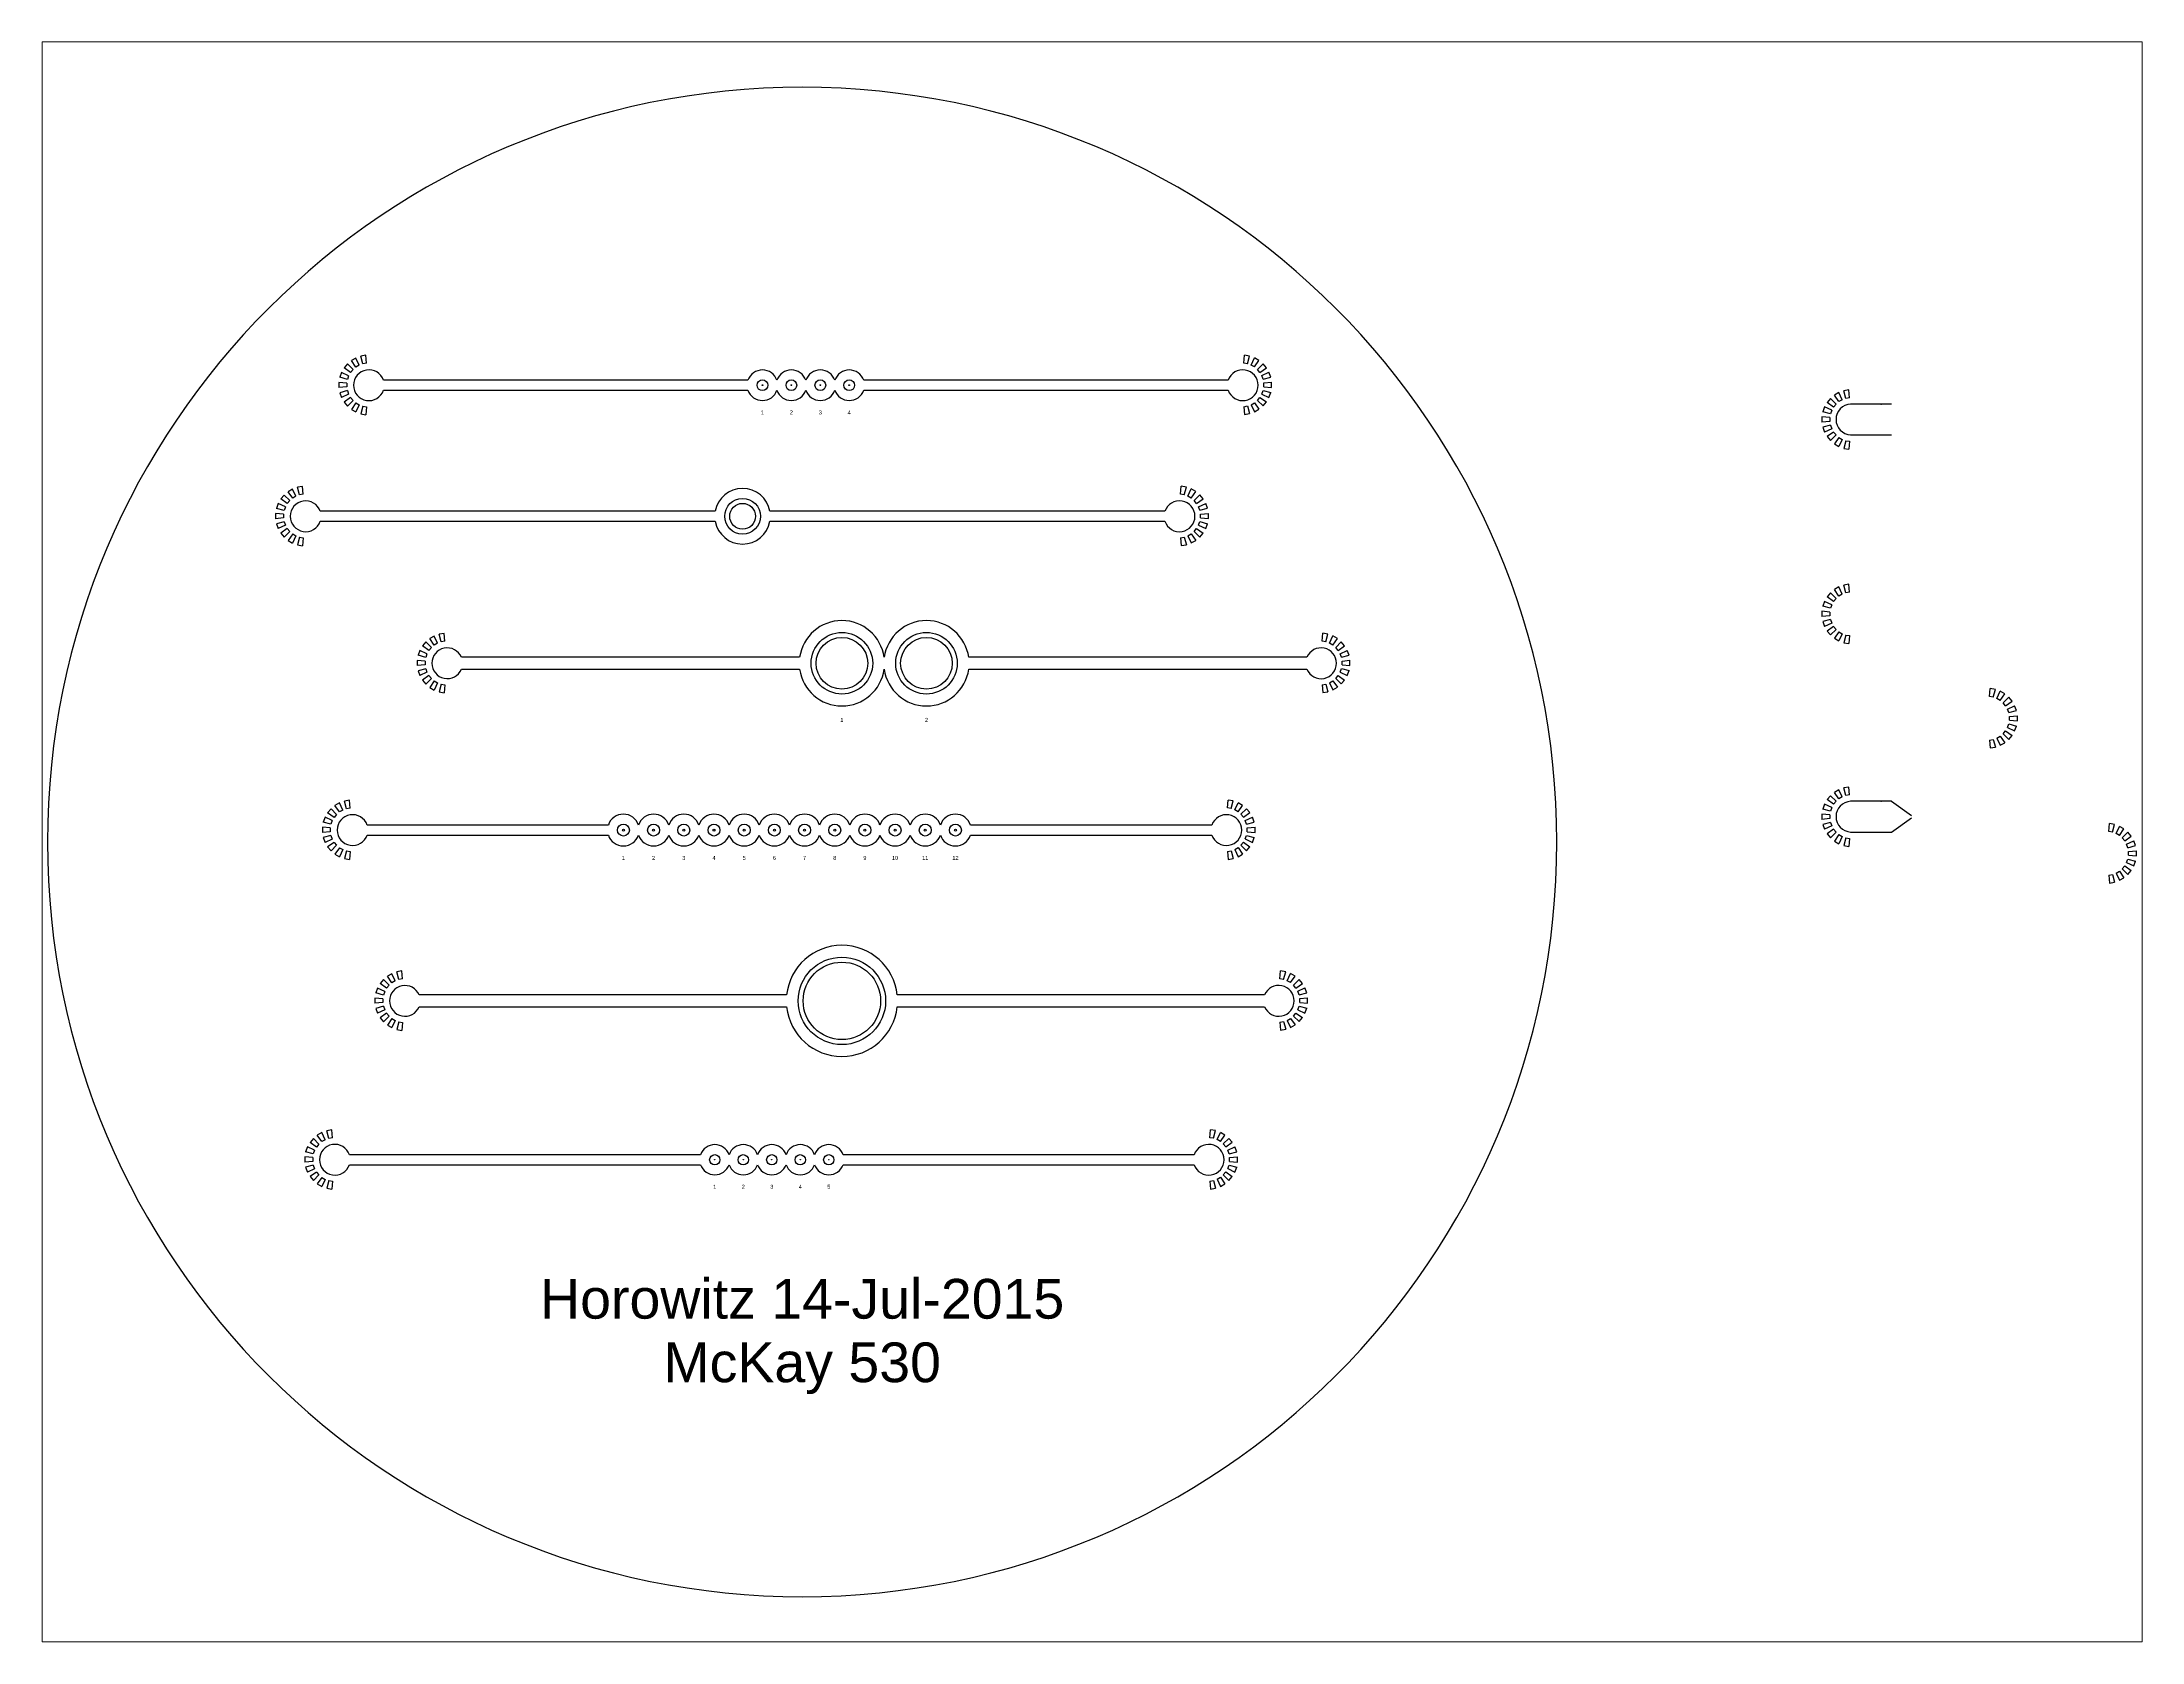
# Paper-space layout 'Layout1' of a CAD drawing. Header units: inches. Extents: x 1.05 to 9.45, y 0.8 to 7.2.
# The model-space entities are those that its viewports show. They can reach past a viewport. Long polylines and large blocks are cut down to what shows.
import ezdxf
from ezdxf.enums import TextEntityAlignment as Align

# ---------------------------------------------------------------- set-up
doc = ezdxf.new("R2010")
doc.units = ezdxf.units.IN
doc.header["$MEASUREMENT"] = 0
doc.styles.get("Standard").update_dxf_attribs({"font": 'arial.ttf', "height": 100})

msp = doc.modelspace()

# ---------------------------------------------------------------- linework, layer by layer
for p, q in [((-11236, 12185), (-11350, 12120)), ((-11152, 12004), (-11236, 12185)), ((-10985, 12253), (-11113, 12230)), ((-11062, 12037), (-11113, 12230)), ((-10967, 12053), (-10985, 12253)), ((11119, 12056), (11137, 12256)), ((11265, 12233), (11137, 12256)), ((11214, 12040), (11265, 12233)), ((11304, 12007), (11388, 12188)), ((11501, 12123), (11388, 12188)), ((-11599, 11822), (-11644, 11700)), ((-11451, 11648), (-11644, 11700)), ((-11418, 11738), (-11599, 11822)), ((-11450, 12036), (-11534, 11936)), ((-11370, 11821), (-11534, 11936)), ((-11418, 11738), (-11451, 11648)), ((-11308, 11894), (-11450, 12036)), ((-11308, 11894), (-11370, 11821)), ((-11235, 11956), (-11350, 12120)), ((-11152, 12004), (-11235, 11956)), ((-10967, 12053), (-11062, 12037)), ((11214, 12040), (11119, 12056)), ((11387, 11959), (11304, 12007)), ((11387, 11959), (11501, 12123)), ((11460, 11897), (11602, 12039)), ((11522, 11824), (11460, 11897)), ((11522, 11824), (11686, 11939)), ((11570, 11741), (11751, 11825)), ((11603, 11651), (11570, 11741)), ((11686, 11939), (11602, 12039)), ((11603, 11651), (11796, 11703)), ((11796, 11703), (11751, 11825)), ((-11467, 11553), (-11666, 11571)), ((-11666, 11571), (-11666, 11440)), ((-11467, 11458), (-11666, 11440)), ((-11451, 11363), (-11644, 11311)), ((-11644, 11311), (-11599, 11189)), ((-11418, 11273), (-11599, 11189)), ((-11370, 11190), (-11534, 11075)), ((-11467, 11553), (-11467, 11458)), ((-11451, 11363), (-11418, 11273)), ((-11308, 11117), (-11450, 10975)), ((-11370, 11190), (-11308, 11117)), ((-1364, 11625), (-10541, 11625)), ((-10541, 11375), (-1364, 11375)), ((10726, 11625), (1549, 11625)), ((1549, 11375), (10726, 11375)), ((11460, 11119), (11522, 11193)), ((11460, 11119), (11602, 10978)), ((11522, 11193), (11686, 11078)), ((11570, 11276), (11603, 11366)), ((11570, 11276), (11751, 11191)), ((11603, 11366), (11796, 11314)), ((11619, 11556), (11818, 11574)), ((11619, 11460), (11619, 11556)), ((11619, 11460), (11818, 11443)), ((11751, 11191), (11796, 11314)), ((11818, 11443), (11818, 11574)), ((25888, 11166), (25804, 11066)), ((26030, 11025), (25888, 11166)), ((26102, 11315), (25989, 11250)), ((26103, 11086), (25989, 11250)), ((26186, 11134), (26102, 11315)), ((26186, 11134), (26103, 11086)), ((26353, 11383), (26225, 11360)), ((26276, 11167), (26225, 11360)), ((26371, 11184), (26276, 11167)), ((26371, 11184), (26353, 11383)), ((-11534, 11075), (-11450, 10975)), ((-11235, 11055), (-11350, 10891)), ((-11350, 10891), (-11236, 10826)), ((-11152, 11007), (-11236, 10826)), ((-11235, 11055), (-11152, 11007)), ((-11062, 10974), (-11113, 10781)), ((-11113, 10781), (-10985, 10758)), ((-11062, 10974), (-10967, 10958)), ((-10967, 10958), (-10985, 10758)), ((11119, 10960), (11214, 10977)), ((11119, 10960), (11137, 10761)), ((11137, 10761), (11265, 10784)), ((11214, 10977), (11265, 10784)), ((11304, 11010), (11387, 11058)), ((11304, 11010), (11388, 10829)), ((11387, 11058), (11501, 10894)), ((11388, 10829), (11501, 10894)), ((11602, 10978), (11686, 11078)), ((25871, 10684), (25672, 10701)), ((25672, 10701), (25672, 10570)), ((25871, 10588), (25672, 10570)), ((25739, 10953), (25694, 10830)), ((25888, 10778), (25694, 10830)), ((25920, 10868), (25739, 10953)), ((25968, 10951), (25804, 11066)), ((25871, 10684), (25871, 10588)), ((25920, 10868), (25888, 10778)), ((26030, 11025), (25968, 10951)), ((27429, 11025), (26397, 11025)), ((25888, 10493), (25694, 10442)), ((25694, 10442), (25739, 10319)), ((25920, 10403), (25739, 10319)), ((25968, 10320), (25804, 10206)), ((25804, 10206), (25888, 10105)), ((25888, 10493), (25920, 10403)), ((26030, 10247), (25888, 10105)), ((25968, 10320), (26030, 10247)), ((26103, 10185), (25989, 10021)), ((26186, 10137), (26102, 9956)), ((26103, 10185), (26186, 10137)), ((26276, 10104), (26225, 9911)), ((26276, 10104), (26371, 10088)), ((26371, 10088), (26353, 9889)), ((26397, 10250), (27429, 10250)), ((25989, 10021), (26102, 9956)), ((26225, 9911), (26353, 9889)), ((-13191, 8522), (-13236, 8400)), ((-13010, 8438), (-13191, 8522)), ((-13042, 8736), (-13126, 8636)), ((-12962, 8521), (-13126, 8636)), ((-12901, 8594), (-13042, 8736)), ((-12901, 8594), (-12962, 8521)), ((-12829, 8885), (-12942, 8820)), ((-12827, 8656), (-12942, 8820)), ((-12744, 8704), (-12829, 8885)), ((-12744, 8704), (-12827, 8656)), ((-12577, 8953), (-12706, 8930)), ((-12654, 8737), (-12706, 8930)), ((-12560, 8753), (-12654, 8737)), ((-12560, 8753), (-12577, 8953)), ((9527, 8756), (9544, 8956)), ((9621, 8740), (9527, 8756)), ((9673, 8933), (9544, 8956)), ((9621, 8740), (9673, 8933)), ((9711, 8707), (9796, 8888)), ((9794, 8659), (9711, 8707)), ((9794, 8659), (9909, 8823)), ((9909, 8823), (9796, 8888)), ((9868, 8597), (10009, 8739)), ((9929, 8524), (9868, 8597)), ((9929, 8524), (10093, 8639)), ((9977, 8441), (10159, 8525)), ((10093, 8639), (10009, 8739)), ((10203, 8403), (10159, 8525)), ((-13060, 8253), (-13259, 8271)), ((-13259, 8271), (-13259, 8140)), ((-13060, 8158), (-13259, 8140)), ((-13043, 8348), (-13236, 8400)), ((-13043, 8063), (-13236, 8011)), ((-13236, 8011), (-13191, 7889)), ((-13010, 7973), (-13191, 7889)), ((-13060, 8253), (-13060, 8158)), ((-13010, 8438), (-13043, 8348)), ((-13043, 8063), (-13010, 7973)), ((-2189, 8325), (-12133, 8325)), ((-12133, 8075), (-2189, 8075)), ((9133, 8325), (-811, 8325)), ((-811, 8075), (9133, 8075)), ((10010, 8351), (9977, 8441)), ((9977, 7976), (10010, 8066)), ((9977, 7976), (10159, 7891)), ((10010, 8351), (10203, 8403)), ((10010, 8066), (10203, 8014)), ((10027, 8256), (10226, 8274)), ((10027, 8160), (10027, 8256)), ((10027, 8160), (10226, 8143)), ((10159, 7891), (10203, 8014)), ((10226, 8143), (10226, 8274)), ((-12962, 7890), (-13126, 7775)), ((-13126, 7775), (-13042, 7675)), ((-12901, 7817), (-13042, 7675)), ((-12962, 7890), (-12901, 7817)), ((-12827, 7755), (-12942, 7591)), ((-12942, 7591), (-12829, 7526)), ((-12744, 7707), (-12829, 7526)), ((-12827, 7755), (-12744, 7707)), ((-12654, 7674), (-12706, 7481)), ((-12706, 7481), (-12577, 7458)), ((-12654, 7674), (-12560, 7658)), ((-12560, 7658), (-12577, 7458)), ((9527, 7660), (9621, 7677)), ((9527, 7660), (9544, 7461)), ((9544, 7461), (9673, 7484)), ((9621, 7677), (9673, 7484)), ((9711, 7710), (9794, 7758)), ((9711, 7710), (9796, 7529)), ((9794, 7758), (9909, 7594)), ((9796, 7529), (9909, 7594)), ((9868, 7819), (9929, 7893)), ((9868, 7819), (10009, 7678)), ((9929, 7893), (10093, 7778)), ((10009, 7678), (10093, 7778)), ((26102, 6422), (25989, 6357)), ((26103, 6193), (25989, 6357)), ((26186, 6241), (26102, 6422)), ((26353, 6490), (26225, 6467)), ((26276, 6274), (26225, 6467)), ((26371, 6290), (26353, 6490)), ((25739, 6059), (25694, 5937)), ((25888, 5885), (25694, 5937)), ((25920, 5975), (25739, 6059)), ((25888, 6273), (25804, 6173)), ((25968, 6058), (25804, 6173)), ((26030, 6131), (25888, 6273)), ((25920, 5975), (25888, 5885)), ((26030, 6131), (25968, 6058)), ((26186, 6241), (26103, 6193)), ((26371, 6290), (26276, 6274)), ((25871, 5790), (25672, 5808)), ((25672, 5808), (25672, 5677)), ((25871, 5695), (25672, 5677)), ((25888, 5600), (25694, 5548)), ((25694, 5548), (25739, 5426)), ((25920, 5510), (25739, 5426)), ((25968, 5427), (25804, 5312)), ((25804, 5312), (25888, 5212)), ((25871, 5790), (25871, 5695)), ((25888, 5600), (25920, 5510)), ((26030, 5354), (25888, 5212)), ((25968, 5427), (26030, 5354)), ((26103, 5292), (25989, 5128)), ((26103, 5292), (26186, 5244)), ((-9627, 4822), (-9672, 4700)), ((-9446, 4738), (-9627, 4822)), ((-9478, 5036), (-9562, 4936)), ((-9398, 4821), (-9562, 4936)), ((-9336, 4894), (-9478, 5036)), ((-9336, 4894), (-9398, 4821)), ((-9264, 5185), (-9377, 5120)), ((-9263, 4956), (-9377, 5120)), ((-9180, 5004), (-9264, 5185)), ((-9180, 5004), (-9263, 4956)), ((-9013, 5253), (-9141, 5230)), ((-9090, 5037), (-9141, 5230)), ((-8995, 5053), (-9090, 5037)), ((-8995, 5053), (-9013, 5253)), ((13091, 5056), (13109, 5256)), ((13186, 5040), (13091, 5056)), ((13238, 5233), (13109, 5256)), ((13186, 5040), (13238, 5233)), ((13276, 5007), (13360, 5188)), ((13359, 4959), (13276, 5007)), ((13359, 4959), (13474, 5123)), ((13474, 5123), (13360, 5188)), ((13432, 4897), (13574, 5039)), ((13494, 4824), (13432, 4897)), ((13494, 4824), (13658, 4939)), ((13542, 4741), (13723, 4825)), ((13658, 4939), (13574, 5039)), ((13768, 4703), (13723, 4825)), ((25989, 5128), (26102, 5063)), ((26186, 5244), (26102, 5063)), ((26276, 5211), (26225, 5018)), ((26225, 5018), (26353, 4995)), ((26276, 5211), (26371, 5195)), ((26371, 5195), (26353, 4995)), ((-9495, 4553), (-9694, 4571)), ((-9694, 4571), (-9694, 4440)), ((-9495, 4458), (-9694, 4440)), ((-9478, 4648), (-9672, 4700)), ((-9478, 4363), (-9672, 4311)), ((-9672, 4311), (-9627, 4189)), ((-9446, 4273), (-9627, 4189)), ((-9495, 4553), (-9495, 4458)), ((-9446, 4738), (-9478, 4648)), ((-9478, 4363), (-9446, 4273)), ((-64, 4650), (-8578, 4650)), ((-8578, 4350), (-64, 4350)), ((12707, 4650), (4193, 4650)), ((4193, 4350), (12707, 4350)), ((13575, 4651), (13542, 4741)), ((13542, 4276), (13575, 4366)), ((13542, 4276), (13723, 4191)), ((13575, 4651), (13768, 4703)), ((13575, 4366), (13768, 4314)), ((13591, 4556), (13791, 4574)), ((13591, 4460), (13591, 4556)), ((13591, 4460), (13791, 4443)), ((13723, 4191), (13768, 4314)), ((13791, 4443), (13791, 4574)), ((-9398, 4190), (-9562, 4075)), ((-9562, 4075), (-9478, 3975)), ((-9336, 4117), (-9478, 3975)), ((-9398, 4190), (-9336, 4117)), ((-9263, 4055), (-9377, 3891)), ((-9377, 3891), (-9264, 3826)), ((-9180, 4007), (-9264, 3826)), ((-9263, 4055), (-9180, 4007)), ((-9090, 3974), (-9141, 3781)), ((-9141, 3781), (-9013, 3758)), ((-9090, 3974), (-8995, 3958)), ((-8995, 3958), (-9013, 3758)), ((13091, 3960), (13186, 3977)), ((13091, 3960), (13109, 3761)), ((13109, 3761), (13238, 3784)), ((13186, 3977), (13238, 3784)), ((13276, 4010), (13359, 4058)), ((13276, 4010), (13360, 3829)), ((13359, 4058), (13474, 3894)), ((13360, 3829), (13474, 3894)), ((13432, 4119), (13494, 4193)), ((13432, 4119), (13574, 3978)), ((13494, 4193), (13658, 4078)), ((13574, 3978), (13658, 4078)), ((29894, 3662), (29912, 3862)), ((30041, 3839), (29912, 3862)), ((29989, 3646), (30041, 3839)), ((30079, 3613), (30163, 3794)), ((30162, 3565), (30277, 3729)), ((30277, 3729), (30163, 3794)), ((29989, 3646), (29894, 3662)), ((30162, 3565), (30079, 3613)), ((30235, 3503), (30377, 3645)), ((30297, 3430), (30235, 3503)), ((30297, 3430), (30461, 3545)), ((30345, 3347), (30526, 3431)), ((30378, 3257), (30345, 3347)), ((30461, 3545), (30377, 3645)), ((30378, 3257), (30571, 3309)), ((30394, 3162), (30594, 3180)), ((30571, 3309), (30526, 3431)), ((30594, 3049), (30594, 3180)), ((30079, 2616), (30162, 2664)), ((30162, 2664), (30277, 2500)), ((30235, 2725), (30297, 2799)), ((30235, 2725), (30377, 2584)), ((30297, 2799), (30461, 2684)), ((30345, 2882), (30378, 2972)), ((30345, 2882), (30526, 2797)), ((30377, 2584), (30461, 2684)), ((30378, 2972), (30571, 2920)), ((30394, 3066), (30394, 3162)), ((30394, 3066), (30594, 3049)), ((30526, 2797), (30571, 2920)), ((29894, 2566), (29989, 2583)), ((29894, 2566), (29912, 2367)), ((29912, 2367), (30041, 2390)), ((29989, 2583), (30041, 2390)), ((30079, 2616), (30163, 2435)), ((30163, 2435), (30277, 2500)), ((25888, 1166), (25804, 1066)), ((25968, 951), (25804, 1066)), ((26030, 1025), (25888, 1166)), ((26102, 1315), (25989, 1250)), ((26103, 1086), (25989, 1250)), ((26186, 1134), (26102, 1315)), ((26186, 1134), (26103, 1086)), ((26353, 1383), (26225, 1360)), ((26276, 1167), (26225, 1360)), ((26371, 1184), (26276, 1167)), ((26371, 1184), (26353, 1383)), ((-12012, 622), (-12057, 500)), ((-11831, 538), (-12012, 622)), ((-11862, 836), (-11947, 736)), ((-11783, 621), (-11947, 736)), ((-11831, 538), (-11863, 448)), ((-11721, 694), (-11862, 836)), ((-11721, 694), (-11783, 621)), ((-11649, 985), (-11762, 920)), ((-11648, 756), (-11762, 920)), ((-11565, 804), (-11649, 985)), ((-11565, 804), (-11648, 756)), ((-11398, 1053), (-11526, 1030)), ((-11474, 837), (-11526, 1030)), ((-11380, 853), (-11474, 837)), ((-11380, 853), (-11398, 1053)), ((10706, 856), (10724, 1056)), ((10801, 840), (10706, 856)), ((10853, 1033), (10724, 1056)), ((10801, 840), (10853, 1033)), ((10891, 807), (10975, 988)), ((10974, 759), (10891, 807)), ((10974, 759), (11089, 923)), ((11089, 923), (10975, 988)), ((11047, 697), (11189, 839)), ((11109, 624), (11047, 697)), ((11109, 624), (11273, 739)), ((11157, 541), (11338, 625)), ((11190, 451), (11157, 541)), ((11273, 739), (11189, 839)), ((11383, 503), (11338, 625)), ((25871, 684), (25672, 701)), ((25672, 701), (25672, 570)), ((25871, 588), (25672, 570)), ((25739, 953), (25694, 830)), ((25888, 778), (25694, 830)), ((25920, 868), (25739, 953)), ((25871, 684), (25871, 588)), ((25920, 868), (25888, 778)), ((26030, 1025), (25968, 951)), ((27429, 1025), (26397, 1025)), ((27429, 1025), (27929, 668)), ((27429, 250), (27929, 608)), ((-11880, 353), (-12079, 371)), ((-12079, 371), (-12079, 240)), ((-11880, 258), (-12079, 240)), ((-11863, 448), (-12057, 500)), ((-11863, 163), (-12057, 111)), ((-12057, 111), (-12012, -11)), ((-11831, 73), (-12012, -11)), ((-11880, 353), (-11880, 258)), ((-11863, 163), (-11831, 73)), ((-4880, 425), (-10954, 425)), ((-10954, 175), (-4880, 175)), ((10313, 425), (4239, 425)), ((4239, 175), (10313, 175)), ((11157, 76), (11190, 166)), ((11157, 76), (11338, -9)), ((11190, 451), (11383, 503)), ((11190, 166), (11383, 114)), ((11206, 356), (11406, 374)), ((11206, 260), (11206, 356)), ((11206, 260), (11406, 243)), ((11338, -9), (11383, 114)), ((11406, 243), (11406, 374)), ((25888, 493), (25694, 442)), ((25694, 442), (25739, 319)), ((25920, 403), (25739, 319)), ((25968, 320), (25804, 206)), ((25804, 206), (25888, 105)), ((25888, 493), (25920, 403)), ((26030, 247), (25888, 105)), ((25968, 320), (26030, 247)), ((26103, 185), (25989, 21)), ((25989, 21), (26102, -44)), ((26186, 137), (26102, -44)), ((26103, 185), (26186, 137)), ((26276, 104), (26225, -89)), ((26276, 104), (26371, 88)), ((26371, 88), (26353, -111)), ((26397, 250), (27429, 250)), ((32894, 262), (32912, 462)), ((32989, 246), (32894, 262)), ((33041, 439), (32912, 462)), ((32989, 246), (33041, 439)), ((33079, 213), (33163, 394)), ((33162, 165), (33079, 213)), ((33162, 165), (33277, 329)), ((33277, 329), (33163, 394)), ((33235, 103), (33377, 245)), ((33297, 30), (33235, 103)), ((33297, 30), (33461, 145)), ((33345, -53), (33526, 31)), ((33461, 145), (33377, 245)), ((33571, -91), (33526, 31)), ((-11783, -10), (-11947, -125)), ((-11947, -125), (-11862, -225)), ((-11721, -83), (-11862, -225)), ((-11783, -10), (-11721, -83)), ((-11648, -145), (-11762, -309)), ((-11762, -309), (-11649, -374)), ((-11565, -193), (-11649, -374)), ((-11648, -145), (-11565, -193)), ((-11474, -226), (-11526, -419)), ((-11526, -419), (-11398, -442)), ((-11474, -226), (-11380, -242)), ((-11380, -242), (-11398, -442)), ((10706, -240), (10801, -223)), ((10706, -240), (10724, -439)), ((10724, -439), (10853, -416)), ((10801, -223), (10853, -416)), ((10891, -190), (10974, -142)), ((10891, -190), (10975, -371)), ((10974, -142), (11089, -306)), ((10975, -371), (11089, -306)), ((11047, -81), (11109, -7)), ((11047, -81), (11189, -222)), ((11109, -7), (11273, -122)), ((11189, -222), (11273, -122)), ((26225, -89), (26353, -111)), ((33378, -143), (33345, -53)), ((33345, -518), (33378, -428)), ((33345, -518), (33526, -603)), ((33378, -143), (33571, -91)), ((33378, -428), (33571, -480)), ((33394, -238), (33594, -220)), ((33394, -334), (33394, -238)), ((33394, -334), (33594, -351)), ((33526, -603), (33571, -480)), ((33594, -351), (33594, -220)), ((32894, -834), (32989, -817)), ((32894, -834), (32912, -1033)), ((32912, -1033), (33041, -1010)), ((32989, -817), (33041, -1010)), ((33079, -784), (33162, -736)), ((33079, -784), (33163, -965)), ((33162, -736), (33277, -900)), ((33163, -965), (33277, -900)), ((33235, -675), (33297, -601)), ((33235, -675), (33377, -816)), ((33297, -601), (33461, -716)), ((33377, -816), (33461, -716)), ((-10691, -3678), (-10736, -3800)), ((-10510, -3762), (-10691, -3678)), ((-10542, -3464), (-10626, -3564)), ((-10462, -3679), (-10626, -3564)), ((-10401, -3606), (-10542, -3464)), ((-10401, -3606), (-10462, -3679)), ((-10329, -3315), (-10442, -3380)), ((-10327, -3544), (-10442, -3380)), ((-10244, -3496), (-10329, -3315)), ((-10244, -3496), (-10327, -3544)), ((-10077, -3247), (-10206, -3270)), ((-10154, -3463), (-10206, -3270)), ((-10060, -3447), (-10154, -3463)), ((-10060, -3447), (-10077, -3247)), ((12027, -3444), (12044, -3244)), ((12121, -3460), (12027, -3444)), ((12173, -3267), (12044, -3244)), ((12121, -3460), (12173, -3267)), ((12211, -3493), (12296, -3312)), ((12294, -3541), (12211, -3493)), ((12294, -3541), (12409, -3377)), ((12409, -3377), (12296, -3312)), ((12368, -3603), (12509, -3461)), ((12429, -3676), (12368, -3603)), ((12429, -3676), (12593, -3561)), ((12477, -3759), (12659, -3675)), ((12593, -3561), (12509, -3461)), ((12703, -3797), (12659, -3675)), ((-10560, -3947), (-10759, -3929)), ((-10759, -3929), (-10759, -4060)), ((-10560, -4042), (-10759, -4060)), ((-10543, -3852), (-10736, -3800)), ((-10543, -4137), (-10736, -4189)), ((-10736, -4189), (-10691, -4311)), ((-10510, -4227), (-10691, -4311)), ((-10560, -3947), (-10560, -4042)), ((-10510, -3762), (-10543, -3852)), ((-10543, -4137), (-10510, -4227)), ((-392, -3850), (-9643, -3850)), ((-9643, -4150), (-392, -4150)), ((11643, -3850), (2392, -3850)), ((2392, -4150), (11643, -4150)), ((12510, -3849), (12477, -3759)), ((12477, -4224), (12510, -4134)), ((12477, -4224), (12659, -4309)), ((12510, -3849), (12703, -3797)), ((12510, -4134), (12703, -4186)), ((12527, -3944), (12726, -3926)), ((12527, -4040), (12527, -3944)), ((12527, -4040), (12726, -4057)), ((12659, -4309), (12703, -4186)), ((12726, -4057), (12726, -3926)), ((-10462, -4310), (-10626, -4425)), ((-10626, -4425), (-10542, -4525)), ((-10401, -4383), (-10542, -4525)), ((-10462, -4310), (-10401, -4383)), ((-10327, -4445), (-10442, -4609)), ((-10442, -4609), (-10329, -4674)), ((-10244, -4493), (-10329, -4674)), ((-10327, -4445), (-10244, -4493)), ((-10154, -4526), (-10206, -4719)), ((-10206, -4719), (-10077, -4742)), ((-10154, -4526), (-10060, -4542)), ((-10060, -4542), (-10077, -4742)), ((12027, -4540), (12121, -4523)), ((12027, -4540), (12044, -4739)), ((12044, -4739), (12173, -4716)), ((12121, -4523), (12173, -4716)), ((12211, -4490), (12294, -4442)), ((12211, -4490), (12296, -4671)), ((12294, -4442), (12409, -4606)), ((12296, -4671), (12409, -4606)), ((12368, -4381), (12429, -4307)), ((12368, -4381), (12509, -4522)), ((12429, -4307), (12593, -4422)), ((12509, -4522), (12593, -4422)), ((-12093, -7315), (-12207, -7380)), ((-12092, -7544), (-12207, -7380)), ((-12009, -7496), (-12093, -7315)), ((-11842, -7247), (-11970, -7270)), ((-11919, -7463), (-11970, -7270)), ((-11824, -7447), (-11842, -7247)), ((10262, -7444), (10280, -7244)), ((10408, -7267), (10280, -7244)), ((10357, -7460), (10408, -7267)), ((10447, -7493), (10531, -7312)), ((10530, -7541), (10644, -7377)), ((10644, -7377), (10531, -7312)), ((-12324, -7947), (-12523, -7929)), ((-12523, -7929), (-12523, -8060)), ((-12456, -7678), (-12501, -7800)), ((-12308, -7852), (-12501, -7800)), ((-12275, -7762), (-12456, -7678)), ((-12307, -7464), (-12391, -7564)), ((-12227, -7679), (-12391, -7564)), ((-12275, -7762), (-12308, -7852)), ((-12165, -7606), (-12307, -7464)), ((-12165, -7606), (-12227, -7679)), ((-12009, -7496), (-12092, -7544)), ((-11824, -7447), (-11919, -7463)), ((-2559, -7875), (-11398, -7875)), ((9869, -7875), (1030, -7875)), ((10357, -7460), (10262, -7444)), ((10530, -7541), (10447, -7493)), ((10603, -7603), (10745, -7461)), ((10665, -7676), (10603, -7603)), ((10665, -7676), (10829, -7561)), ((10713, -7759), (10894, -7675)), ((10746, -7849), (10713, -7759)), ((10829, -7561), (10745, -7461)), ((10746, -7849), (10939, -7797)), ((10762, -7944), (10961, -7926)), ((10939, -7797), (10894, -7675)), ((10961, -8057), (10961, -7926)), ((-12324, -8042), (-12523, -8060)), ((-12308, -8137), (-12501, -8189)), ((-12501, -8189), (-12456, -8311)), ((-12275, -8227), (-12456, -8311)), ((-12227, -8310), (-12391, -8425)), ((-12391, -8425), (-12307, -8525)), ((-12324, -7947), (-12324, -8042)), ((-12308, -8137), (-12275, -8227)), ((-12165, -8383), (-12307, -8525)), ((-12227, -8310), (-12165, -8383)), ((-12092, -8445), (-12207, -8609)), ((-12092, -8445), (-12009, -8493)), ((-11398, -8125), (-2559, -8125)), ((1030, -8125), (9869, -8125)), ((10447, -8490), (10530, -8442)), ((10530, -8442), (10644, -8606)), ((10603, -8381), (10665, -8307)), ((10603, -8381), (10745, -8522)), ((10665, -8307), (10829, -8422)), ((10713, -8224), (10746, -8134)), ((10713, -8224), (10894, -8309)), ((10745, -8522), (10829, -8422)), ((10746, -8134), (10939, -8186)), ((10762, -8040), (10762, -7944)), ((10762, -8040), (10961, -8057)), ((10894, -8309), (10939, -8186)), ((-12207, -8609), (-12093, -8674)), ((-12009, -8493), (-12093, -8674)), ((-11919, -8526), (-11970, -8719)), ((-11970, -8719), (-11842, -8742)), ((-11919, -8526), (-11824, -8542)), ((-11824, -8542), (-11842, -8742)), ((10262, -8540), (10357, -8523)), ((10262, -8540), (10280, -8739)), ((10280, -8739), (10408, -8716)), ((10357, -8523), (10408, -8716)), ((10447, -8490), (10531, -8671)), ((10531, -8671), (10644, -8606))]:
    msp.add_line(p, q)
for centre, radius in [((0, 0), 19000), ((-1000, 11500), 135), ((-272, 11500), 135), ((457, 11500), 135), ((1185, 11500), 135), ((-1000, 11500), 10), ((-272, 11500), 10), ((457, 11500), 10), ((1185, 11500), 10), ((-1500, 8200), 450), ((-1500, 8200), 325), ((1000, 4500), 775), ((1000, 4500), 650), ((3129, 4500), 775), ((3129, 4500), 650), ((-4500, 300), 150), ((-4500, 300), 25), ((-3740, 300), 150), ((-3740, 300), 25), ((-2980, 300), 150), ((-2980, 300), 25), ((-2220, 300), 150), ((-2220, 300), 25), ((-1460, 300), 150), ((-1460, 300), 25), ((-700, 300), 150), ((-700, 300), 25), ((60, 300), 150), ((60, 300), 25), ((820, 300), 150), ((820, 300), 25), ((1579, 300), 150), ((1579, 300), 25), ((2339, 300), 150), ((2339, 300), 25), ((3099, 300), 150), ((3099, 300), 25), ((3859, 300), 150), ((3859, 300), 25), ((1000, -4000), 1100), ((1000, -4000), 975), ((-2200, -8000), 130), ((-1482, -8000), 130), ((-765, -8000), 130), ((-47, -8000), 130), ((671, -8000), 130), ((-2200, -8000), 5), ((-1482, -8000), 5), ((-765, -8000), 5), ((-47, -8000), 5), ((671, -8000), 5)]:
    msp.add_circle(centre, radius)
for centre, radius, start, end in [((-10908, 11500), 388, 18.8187, 341.1813), ((-1000, 11500), 385, 18.9457, 161.0543), ((-272, 11500), 385, 18.9459, 161.0541), ((457, 11500), 385, 18.9459, 161.0541), ((1185, 11500), 385, 18.9459, 161.0541), ((11092, 11500), 388, 198.8187, 161.1813), ((-1000, 11500), 385, 198.9457, 341.0543), ((-272, 11500), 385, 198.9459, 341.0541), ((457, 11500), 385, 198.9459, 341.0541), ((1185, 11500), 385, 198.9459, 341.0541), ((26417, 10638), 388, 92.9005, 267.0995), ((-12500, 8200), 388, 18.8187, 341.1813), ((-1500, 8200), 700, 10.2866, 169.7134), ((9500, 8200), 388, 198.8189, 161.1811), ((-1500, 8200), 700, 190.2866, 349.7134), ((1000, 4500), 1075, 8.0208, 171.9792), ((3129, 4500), 1075, 8.021, 171.979), ((-8936, 4500), 387, 22.774, 337.226), ((13064, 4500), 388, 202.7737, 157.2263), ((1000, 4500), 1075, 188.0208, 351.9792), ((3129, 4500), 1075, 188.021, 351.979), ((-11320, 300), 388, 18.8187, 341.1813), ((-4500, 300), 400, 18.2104, 161.7896), ((-3740, 300), 400, 18.2097, 161.7903), ((-2980, 300), 400, 18.2104, 161.7896), ((-2220, 300), 400, 18.2097, 161.7903), ((-1460, 300), 400, 18.2097, 161.7903), ((-700, 300), 400, 18.2102, 161.7898), ((60, 300), 400, 18.2099, 161.7901), ((820, 300), 400, 18.2102, 161.7898), ((1579, 300), 400, 18.2097, 161.7903), ((2339, 300), 400, 18.2097, 161.7903), ((3099, 300), 400, 18.2104, 161.7896), ((3859, 300), 400, 18.2097, 161.7903), ((10680, 300), 387, 198.8211, 161.1789), ((26417, 638), 388, 92.9005, 267.0995), ((-4500, 300), 400, 198.2104, 341.7896), ((-3740, 300), 400, 198.2097, 341.7903), ((-2980, 300), 400, 198.2104, 341.7896), ((-2220, 300), 400, 198.2097, 341.7903), ((-1460, 300), 400, 198.2097, 341.7903), ((-700, 300), 400, 198.2102, 341.7898), ((60, 300), 400, 198.2099, 341.7901), ((820, 300), 400, 198.2102, 341.7898), ((1579, 300), 400, 198.2097, 341.7903), ((2339, 300), 400, 198.2097, 341.7903), ((3099, 300), 400, 198.2104, 341.7896), ((3859, 300), 400, 198.2097, 341.7903), ((1000, -4000), 1400, 6.1506, 173.8494), ((-10000, -4000), 387, 22.774, 337.226), ((12000, -4000), 388, 202.7737, 157.2263), ((1000, -4000), 1400, 186.1506, 353.8494), ((-11765, -8000), 388, 18.8187, 341.1813), ((-2200, -8000), 380, 19.2045, 160.7955), ((-1482, -8000), 380, 19.2053, 160.7947), ((-765, -8000), 380, 19.2047, 160.7953), ((-47, -8000), 380, 19.2048, 160.7952), ((671, -8000), 380, 19.2048, 160.7952), ((10235, -8000), 387, 198.8192, 161.1808), ((-2200, -8000), 380, 199.2045, 340.7955), ((-1482, -8000), 380, 199.2053, 340.7947), ((-765, -8000), 380, 199.2047, 340.7953), ((-47, -8000), 380, 199.2048, 340.7952), ((671, -8000), 380, 199.2048, 340.7952)]:
    msp.add_arc(centre, radius, start, end)
for p in [(27165, 11025), (27165, 1025)]:
    msp.add_point(p)

# ---------------------------------------------------------------- texts
for s, height, p in [('1', 100, (-1000, 10765)), ('2', 100, (-272, 10765)), ('3', 100, (457, 10765)), ('4', 100, (1185, 10765)), ('1', 100, (1000, 3025)), ('2', 100, (3129, 3025)), ('1', 100, (-4500, -450)), ('2', 100, (-3740, -450)), ('3', 100, (-2980, -450)), ('4', 100, (-2220, -450)), ('5', 100, (-1460, -450)), ('6', 100, (-700, -450)), ('7', 100, (60, -450)), ('8', 100, (820, -450)), ('9', 100, (1579, -450)), ('10', 100, (2339, -450)), ('11', 100, (3099, -450)), ('12', 100, (3859, -450)), ('1', 100, (-2200, -8730)), ('2', 100, (-1482, -8730)), ('3', 100, (-765, -8730)), ('4', 100, (-47, -8730)), ('5', 100, (671, -8730)), ('Horowitz 14-Jul-2015', 1000, (0, -12000)), ('McKay 530', 1000, (0, -13600))]:
    msp.add_text(s, height=height).set_placement(p, align=Align.CENTER)

psp = doc.layouts.get("Layout1")

# ---------------------------------------------------------------- viewports
at = {"layer": '0'}
psp.add_viewport(center=(5.25, 4), size=(8.4, 6.4), view_center_point=(7296.7761, 0), view_height=40282.178825, dxfattribs=at)

doc.saveas('drawing.dxf')
